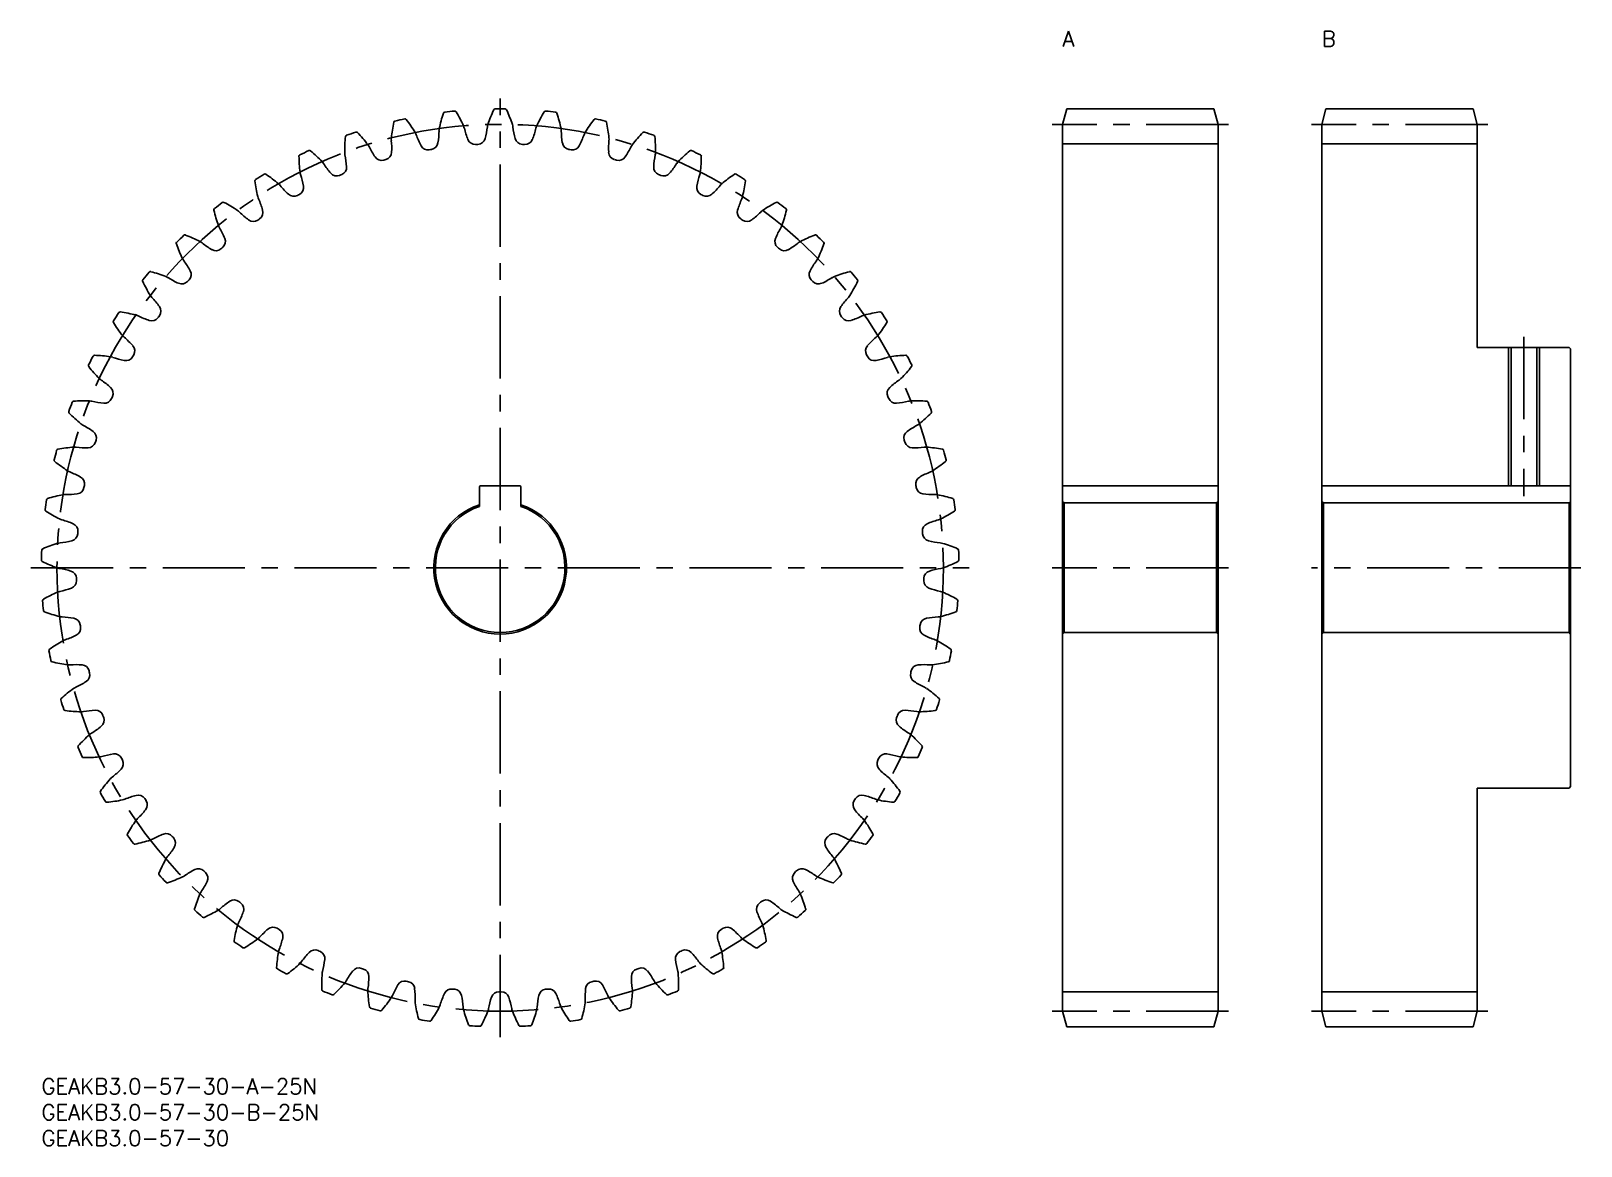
# Model space of a CAD drawing. Extents: x -2 to 297, y -13 to 202.
import ezdxf

# ---------------------------------------------------------------- set-up
doc = ezdxf.new("R2010")
doc.units = 0
doc.header["$LTSCALE"] = 0.5
doc.linetypes.add('CENTER', pattern=[50.8, 31.75, -6.35, 6.35, -6.35])
for name, color, linetype in [('MSM_CENTER', 1, 'CENTER'), ('MSM_CONTINUOUS', 7, 'CONTINUOUS'), ('MSM_NARROW', 5, 'CONTINUOUS'), ('MSM_PART_NUMBER', 7, 'CONTINUOUS')]:
    doc.layers.add(name, color=color, linetype=linetype)
doc.styles.get("Standard").update_dxf_attribs({"font": 'txt.shx', "height": 1, "bigfont": 'bigfont.shx'})

# ---------------------------------------------------------------- blocks, each defined once
blk = doc.blocks.new('*U3')
at = {"layer": 'MSM_PART_NUMBER'}
blk.add_text('GEAKB3.0-57-30-A-25N', height=3, dxfattribs=at).set_placement((0, -3))
blk = doc.blocks.new('*U4')
at = {"layer": 'MSM_PART_NUMBER'}
blk.add_text('GEAKB3.0-57-30-B-25N', height=3, dxfattribs=at).set_placement((0, -8))
blk = doc.blocks.new('*U5')
at = {"layer": 'MSM_PART_NUMBER'}
blk.add_text('GEAKB3.0-57-30', height=3, dxfattribs=at).set_placement((0, -13))
blk = doc.blocks.new('*U6')
at = {"layer": 'MSM_PART_NUMBER'}
blk.add_text('A', height=3, dxfattribs=at).set_placement((197, 199))
blk = doc.blocks.new('*U7')
at = {"layer": 'MSM_PART_NUMBER'}
blk.add_text('B', height=3, dxfattribs=at).set_placement((247, 199))

msp = doc.modelspace()

# ---------------------------------------------------------------- linework, layer by layer
at = {"layer": 'MSM_CENTER'}
for p, q in [((88.5, 8), (88.5, 189)), ((229, 184), (195, 184)), ((279, 184), (245, 184)), ((286, 143), (286, 112.3)), ((-2, 98.5), (179, 98.5)), ((229, 98.5), (195, 98.5)), ((297, 98.5), (245, 98.5)), ((229, 13), (195, 13)), ((279, 13), (245, 13))]:
    msp.add_line(p, q, dxfattribs=at)
msp.add_circle((88.5, 98.5), 85.5, dxfattribs=at)
at = {"layer": 'MSM_CONTINUOUS'}
for p, q in [((197.8, 187), (197, 184)), ((226.2, 187), (197.8, 187)), ((227, 184), (226.2, 187)), ((247.8, 187), (247, 184)), ((276.2, 187), (247.8, 187)), ((277, 184), (276.2, 187)), ((197, 13), (197, 184)), ((227, 184), (227, 13)), ((247, 13), (247, 184)), ((277, 141), (277, 184)), ((197, 180.25), (227, 180.25)), ((247, 180.25), (277, 180.25)), ((294.7, 141), (277, 141)), ((283.54, 141), (283.54, 114.3)), ((288.46, 141), (288.46, 114.3)), ((295, 140.7), (294.7, 141)), ((295, 140.7), (295, 56.3)), ((84.5, 114.1), (84.5, 110.34)), ((92.3, 114.3), (84.7, 114.3)), ((92.5, 110.34), (92.5, 114.1)), ((227, 114.3), (197, 114.3)), ((295, 114.3), (247, 114.3)), ((197.3, 111), (197, 111.3)), ((197.3, 111), (197.3, 86)), ((197.3, 111), (226.7, 111)), ((227, 111.3), (226.7, 111)), ((226.7, 111), (226.7, 86)), ((247.3, 111), (247, 111.3)), ((247.3, 111), (247.3, 86)), ((247.3, 111), (294.7, 111)), ((295, 111.3), (294.7, 111)), ((294.7, 111), (294.7, 86)), ((197.3, 86), (197, 85.7)), ((197.3, 86), (226.7, 86)), ((227, 85.7), (226.7, 86)), ((247.3, 86), (247, 85.7)), ((247.3, 86), (294.7, 86)), ((295, 85.7), (294.7, 86)), ((277, 56), (277, 13)), ((294.7, 56), (277, 56)), ((295, 56.3), (294.7, 56)), ((197, 16.75), (227, 16.75)), ((247, 16.75), (277, 16.75)), ((197.8, 10), (197, 13)), ((227, 13), (226.2, 10)), ((247.8, 10), (247, 13)), ((277, 13), (276.2, 10)), ((226.2, 10), (197.8, 10)), ((276.2, 10), (247.8, 10))]:
    msp.add_line(p, q, dxfattribs=at)
for centre, radius, start, end in [((104.62, 177.21), 28.5, 161.7291, 167.8947), ((77.84, 186.05), 0.3, 96.939, 161.7291), ((88.5, 98.5), 88.5, 95.6925, 96.939), ((79.75, 186.27), 0.3, 30.9025, 95.6925), ((55.55, 171.78), 28.5, 24.7368, 30.9025), ((113.18, 174.96), 28.5, 155.4133, 161.5789), ((87.54, 186.69), 0.3, 90.6233, 155.4133), ((88.5, 98.5), 88.5, 89.3767, 90.6233), ((89.46, 186.69), 0.3, 24.5867, 89.3768), ((63.82, 174.96), 28.5, 18.4211, 24.5867), ((121.45, 171.78), 28.5, 149.0975, 155.2632), ((97.25, 186.27), 0.3, 84.3075, 149.0975), ((88.5, 98.5), 88.5, 83.061, 84.3075), ((99.16, 186.05), 0.3, 18.2709, 83.061), ((72.38, 177.21), 28.5, 12.1053, 18.2709), ((88.5, 98.5), 88.5, 108.3241, 109.5706), ((60.77, 182.23), 0.3, 43.5341, 108.3241), ((40.33, 162.8), 28.5, 37.3684, 43.5341), ((95.87, 178.51), 28.5, 168.0448, 174.2105), ((68.28, 184.35), 0.3, 103.2548, 168.0449), ((88.5, 98.5), 88.5, 102.0083, 103.2548), ((70.15, 184.77), 0.3, 37.2183, 102.0083), ((47.69, 167.71), 28.5, 31.0526, 37.2183), ((69.98, 181.13), 2.48, 20.0828, 31.0527), ((59.17, 183.07), 17.54, 351.3438, 358.8646), ((79.18, 182.67), 2.48, 167.8947, 178.8646), ((79.18, 182.67), 2.48, 13.767, 24.7369), ((98.63, 187.43), 17.54, 193.767, 201.2877), ((68.65, 185.78), 17.54, 345.0281, 352.5488), ((88.5, 183.18), 2.48, 161.5789, 172.5488), ((88.5, 183.18), 2.48, 7.4512, 18.4211), ((108.35, 185.78), 17.54, 187.4512, 194.9719), ((78.37, 187.43), 17.54, 338.7123, 346.233), ((97.82, 182.67), 2.48, 155.2631, 166.233), ((97.82, 182.67), 2.48, 1.1354, 12.1053), ((117.83, 183.07), 17.54, 181.1354, 188.6562), ((107.02, 181.13), 2.48, 148.9473, 159.9172), ((129.31, 167.71), 28.5, 142.7817, 148.9474), ((106.85, 184.77), 0.3, 77.9917, 142.7817), ((88.5, 98.5), 88.5, 76.7452, 77.9917), ((108.72, 184.35), 0.3, 11.9552, 76.7452), ((81.13, 178.51), 28.5, 5.7895, 11.9552), ((136.67, 162.8), 28.5, 136.4659, 142.6316), ((116.23, 182.23), 0.3, 71.6759, 136.4659), ((88.5, 98.5), 88.5, 70.4294, 71.6759), ((87.02, 178.83), 28.5, 174.3606, 180.5263), ((58.96, 181.6), 0.3, 109.5706, 174.3607), ((61, 178.59), 2.48, 26.3986, 37.3685), ((78.94, 187.5), 17.54, 206.3985, 213.9193), ((69.98, 181.13), 2.48, 174.2105, 185.1803), ((50.04, 179.33), 17.54, 357.6596, 5.1804), ((88.79, 188.01), 17.54, 200.0828, 207.6035), ((74.57, 180.58), 1.5, 207.6035, 279.6305), ((75.02, 180.65), 1.5, 279.3169, 351.3439), ((83.69, 181.61), 1.5, 201.2877, 273.3147), ((88.5, 98.5), 81.75, 93.0011, 93.3147), ((84.14, 181.64), 1.5, 273.0011, 345.0281), ((92.86, 181.64), 1.5, 194.9719, 266.9989), ((88.5, 98.5), 81.75, 86.6853, 86.9989), ((93.31, 181.61), 1.5, 266.6853, 338.7123), ((101.98, 180.65), 1.5, 188.6562, 260.6831), ((102.43, 180.58), 1.5, 260.3695, 332.3965), ((88.21, 188.01), 17.54, 332.3965, 339.9172), ((126.96, 179.33), 17.54, 174.8196, 182.3404), ((107.02, 181.13), 2.48, 354.8197, 5.7895), ((98.06, 187.5), 17.54, 326.0807, 333.6015), ((116, 178.59), 2.48, 142.6315, 153.6014), ((118.04, 181.6), 0.3, 5.6394, 70.4294), ((89.98, 178.83), 28.5, 359.4737, 5.6394), ((49.99, 177.85), 0.3, 115.8864, 180.6764), ((78.19, 178.18), 28.5, 180.6764, 186.8421), ((88.5, 98.5), 88.5, 114.6399, 115.8864), ((51.73, 178.67), 0.3, 49.8499, 114.6399), ((33.55, 157.11), 28.5, 43.6842, 49.8499), ((52.36, 175.08), 2.48, 32.7144, 43.6843), ((69.21, 185.9), 17.54, 212.7143, 220.2351), ((61, 178.59), 2.48, 180.5263, 191.4961), ((41.38, 174.6), 17.54, 3.9754, 11.4962), ((65.63, 178.55), 1.5, 213.9193, 285.9462), ((88.5, 98.5), 81.75, 105.6327, 105.9463), ((66.07, 178.67), 1.5, 285.6326, 357.6596), ((88.5, 98.5), 81.75, 99.3169, 99.6305), ((88.5, 98.5), 81.75, 80.3695, 80.6831), ((110.93, 178.67), 1.5, 182.3404, 254.3673), ((88.5, 98.5), 81.75, 74.0537, 74.3673), ((111.37, 178.55), 1.5, 254.0537, 326.0807), ((135.62, 174.6), 17.54, 168.5038, 176.0246), ((116, 178.59), 2.48, 348.5039, 359.4738), ((107.79, 185.9), 17.54, 319.7649, 327.2857), ((124.64, 175.08), 2.48, 136.3157, 147.2856), ((143.45, 157.11), 28.5, 130.1501, 136.3158), ((125.27, 178.67), 0.3, 65.3601, 130.1501), ((88.5, 98.5), 88.5, 64.1136, 65.3601), ((98.81, 178.18), 28.5, 353.1579, 359.3236), ((127.01, 177.85), 0.3, 359.3236, 64.1136), ((88.5, 98.5), 88.5, 120.9557, 122.2022), ((43.13, 174.14), 0.3, 56.1657, 120.9557), ((27.43, 150.71), 28.5, 50, 56.1657), ((52.36, 175.08), 2.48, 186.842, 197.8119), ((33.3, 168.96), 17.54, 10.2912, 17.812), ((56.96, 175.54), 1.5, 220.2351, 292.2621), ((88.5, 98.5), 81.75, 111.9484, 112.2621), ((57.38, 175.72), 1.5, 291.9484, 3.9754), ((119.62, 175.72), 1.5, 176.0246, 248.0516), ((88.5, 98.5), 81.75, 67.7379, 68.0516), ((120.04, 175.54), 1.5, 247.7379, 319.7649), ((143.7, 168.96), 17.54, 162.188, 169.7088), ((124.64, 175.08), 2.48, 342.1881, 353.158), ((149.57, 150.71), 28.5, 123.8343, 130), ((133.87, 174.14), 0.3, 59.0443, 123.8343), ((88.5, 98.5), 88.5, 57.7978, 59.0443), ((41.5, 173.13), 0.3, 122.2022, 186.9922), ((69.49, 176.57), 28.5, 186.9922, 193.1579), ((44.15, 170.64), 2.48, 39.0302, 50.0001), ((59.71, 183.25), 17.54, 219.0301, 226.5509), ((48.68, 171.61), 1.5, 226.5509, 298.5779), ((88.5, 98.5), 81.75, 118.2642, 118.5779), ((49.08, 171.82), 1.5, 298.2642, 10.2912), ((127.92, 171.82), 1.5, 169.7088, 241.7358), ((88.5, 98.5), 81.75, 61.4221, 61.7358), ((128.32, 171.61), 1.5, 241.4221, 313.4491), ((117.29, 183.25), 17.54, 313.4491, 320.9699), ((132.85, 170.64), 2.48, 129.9999, 140.9698), ((107.51, 176.57), 28.5, 346.8421, 353.0078), ((135.5, 173.13), 0.3, 353.0078, 57.7978), ((33.57, 167.51), 0.3, 128.518, 193.308), ((88.5, 98.5), 88.5, 127.2715, 128.518), ((35.09, 168.69), 0.3, 62.4815, 127.2715), ((22.06, 143.68), 28.5, 56.3158, 62.4815), ((44.15, 170.64), 2.48, 193.1578, 204.1277), ((25.88, 162.46), 17.54, 16.607, 24.1278), ((41.25, 167.04), 1.5, 304.58, 16.607), ((135.75, 167.04), 1.5, 163.393, 235.42), ((151.12, 162.46), 17.54, 155.8722, 163.393), ((132.85, 170.64), 2.48, 335.8723, 346.8422), ((154.94, 143.68), 28.5, 117.5185, 123.6842), ((141.91, 168.69), 0.3, 52.7285, 117.5185), ((88.5, 98.5), 88.5, 51.482, 52.7285), ((143.43, 167.51), 0.3, 346.692, 51.482), ((61.02, 174), 28.5, 193.308, 199.4737), ((36.49, 165.33), 2.48, 199.4736, 210.4435), ((36.49, 165.33), 2.48, 45.346, 56.3159), ((50.56, 179.57), 17.54, 225.3459, 232.8667), ((40.88, 166.78), 1.5, 232.8667, 304.8936), ((88.5, 98.5), 81.75, 124.58, 124.8937), ((88.5, 98.5), 81.75, 55.1063, 55.42), ((136.12, 166.78), 1.5, 235.1063, 307.1333), ((126.44, 179.57), 17.54, 307.1333, 314.6541), ((140.51, 165.33), 2.48, 123.6841, 134.654), ((140.51, 165.33), 2.48, 329.5565, 340.5264), ((115.98, 174), 28.5, 340.5263, 346.692), ((88.5, 98.5), 88.5, 133.5873, 134.8338), ((27.69, 162.39), 0.3, 68.7973, 133.5873), ((17.49, 136.09), 28.5, 62.6316, 68.7973), ((19.23, 155.18), 17.54, 22.9228, 30.4436), ((34, 161.43), 1.5, 310.8958, 22.9228), ((143, 161.43), 1.5, 157.0772, 229.1042), ((157.77, 155.18), 17.54, 149.5564, 157.0772), ((159.51, 136.09), 28.5, 111.2027, 117.3684), ((149.31, 162.39), 0.3, 46.4127, 111.2028), ((88.5, 98.5), 88.5, 45.1662, 46.4127), ((26.31, 161.05), 0.3, 134.8338, 199.6238), ((52.88, 170.52), 28.5, 199.6238, 205.7895), ((29.45, 159.2), 2.48, 51.6618, 62.6316), ((41.87, 174.9), 17.54, 231.6617, 239.1825), ((33.65, 161.13), 1.5, 239.1825, 311.2094), ((88.5, 98.5), 81.75, 130.8958, 131.2095), ((88.5, 98.5), 81.75, 48.7906, 49.1042), ((143.35, 161.13), 1.5, 228.7905, 300.8175), ((135.13, 174.9), 17.54, 300.8175, 308.3383), ((147.55, 159.2), 2.48, 117.3684, 128.3382), ((124.12, 170.52), 28.5, 334.2105, 340.3762), ((150.69, 161.05), 0.3, 340.3762, 45.1662), ((88.5, 98.5), 88.5, 139.9031, 141.1496), ((21.03, 155.31), 0.3, 75.113, 139.9031), ((13.79, 128.05), 28.5, 68.9474, 75.113), ((29.45, 159.2), 2.48, 205.7894, 216.7593), ((13.41, 147.22), 17.54, 29.2386, 36.7593), ((27.41, 155.05), 1.5, 317.2116, 29.2386), ((149.59, 155.05), 1.5, 150.7614, 222.7884), ((163.59, 147.22), 17.54, 143.2407, 150.7614), ((147.55, 159.2), 2.48, 323.2407, 334.2106), ((163.21, 128.05), 28.5, 104.887, 111.0526), ((155.97, 155.31), 0.3, 40.0969, 104.887), ((88.5, 98.5), 88.5, 38.8504, 40.0969), ((19.81, 153.83), 0.3, 141.1496, 205.9396), ((45.17, 166.16), 28.5, 205.9396, 212.1053), ((23.13, 152.33), 2.48, 57.9775, 68.9474), ((33.75, 169.31), 17.54, 237.9775, 245.4983), ((27.1, 154.72), 1.5, 245.4983, 317.5252), ((88.5, 98.5), 81.75, 137.2116, 137.5252), ((88.5, 98.5), 81.75, 42.4748, 42.7884), ((149.9, 154.72), 1.5, 222.4748, 294.5017), ((143.25, 169.31), 17.54, 294.5017, 302.0225), ((153.87, 152.33), 2.48, 111.0526, 122.0225), ((131.83, 166.16), 28.5, 327.8947, 334.0604), ((157.19, 153.83), 0.3, 334.0604, 38.8504), ((23.13, 152.33), 2.48, 212.1052, 223.0751), ((8.51, 138.66), 17.54, 35.5544, 43.0751), ((168.49, 138.66), 17.54, 136.9249, 144.4456), ((153.87, 152.33), 2.48, 316.9249, 327.8948), ((88.5, 98.5), 88.5, 146.2188, 147.4654), ((15.19, 147.54), 0.3, 81.4288, 146.2189), ((10.99, 119.66), 28.5, 75.2632, 81.4288), ((17.61, 144.82), 2.48, 64.2933, 75.2632), ((26.29, 162.86), 17.54, 244.2933, 251.814), ((21.29, 147.62), 1.5, 251.814, 323.841), ((88.5, 98.5), 81.75, 143.5274, 143.841), ((21.56, 147.99), 1.5, 323.5274, 35.5544), ((155.44, 147.99), 1.5, 144.4456, 216.4726), ((88.5, 98.5), 81.75, 36.159, 36.4726), ((155.71, 147.62), 1.5, 216.159, 288.186), ((150.71, 162.86), 17.54, 288.186, 295.7067), ((159.39, 144.82), 2.48, 104.7368, 115.7067), ((166.01, 119.66), 28.5, 98.5712, 104.7368), ((161.81, 147.54), 0.3, 33.7812, 98.5712), ((88.5, 98.5), 88.5, 32.5346, 33.7812), ((14.14, 145.93), 0.3, 147.4654, 212.2554), ((37.99, 160.98), 28.5, 212.2554, 218.4211), ((139.01, 160.98), 28.5, 321.5789, 327.7446), ((162.86, 145.93), 0.3, 327.7446, 32.5347), ((17.61, 144.82), 2.48, 218.421, 229.3909), ((4.57, 129.62), 17.54, 41.8702, 49.3909), ((16.52, 140.32), 1.5, 329.8432, 41.8702), ((160.48, 140.32), 1.5, 138.1298, 210.1568), ((172.43, 129.62), 17.54, 130.6091, 138.1298), ((159.39, 144.82), 2.48, 310.6091, 321.579), ((9.37, 137.47), 0.3, 153.7812, 218.5712), ((88.5, 98.5), 88.5, 152.5346, 153.7812), ((10.24, 139.18), 0.3, 87.7446, 152.5347), ((9.13, 111), 28.5, 81.5789, 87.7446), ((12.94, 136.74), 2.48, 70.6091, 81.579), ((19.59, 155.62), 17.54, 250.6091, 258.1298), ((16.29, 139.93), 1.5, 258.1298, 330.1568), ((88.5, 98.5), 81.75, 149.8432, 150.1568), ((88.5, 98.5), 81.75, 29.8432, 30.1568), ((160.71, 139.93), 1.5, 209.8432, 281.8702), ((157.41, 155.62), 17.54, 281.8702, 289.3909), ((164.06, 136.74), 2.48, 98.421, 109.3909), ((167.87, 111), 28.5, 92.2554, 98.4211), ((166.76, 139.18), 0.3, 27.4654, 92.2554), ((88.5, 98.5), 88.5, 26.2188, 27.4654), ((167.63, 137.47), 0.3, 321.4288, 26.2189), ((31.42, 155.05), 28.5, 218.5712, 224.7368), ((12.94, 136.74), 2.48, 224.7368, 235.7067), ((1.66, 120.2), 17.54, 48.186, 55.7067), ((175.34, 120.2), 17.54, 124.2933, 131.814), ((164.06, 136.74), 2.48, 304.2933, 315.2632), ((145.58, 155.05), 28.5, 315.2632, 321.4288), ((12.35, 132.15), 1.5, 336.159, 48.186), ((164.65, 132.15), 1.5, 131.814, 203.841), ((5.57, 128.53), 0.3, 160.0969, 224.887), ((88.5, 98.5), 88.5, 158.8504, 160.0969), ((6.24, 130.32), 0.3, 94.0604, 158.8505), ((8.24, 102.19), 28.5, 87.8947, 94.0604), ((9.19, 128.19), 2.48, 76.9249, 87.8948), ((13.72, 147.7), 17.54, 256.9249, 264.4456), ((12.17, 131.73), 1.5, 264.4456, 336.4726), ((88.5, 98.5), 81.75, 156.159, 156.4726), ((88.5, 98.5), 81.75, 23.5274, 23.841), ((164.83, 131.73), 1.5, 203.5274, 275.5544), ((163.28, 147.7), 17.54, 275.5544, 283.0751), ((167.81, 128.19), 2.48, 92.1052, 103.0751), ((168.76, 102.19), 28.5, 85.9396, 92.1053), ((170.76, 130.32), 0.3, 21.1496, 85.9396), ((88.5, 98.5), 88.5, 19.9031, 21.1496), ((171.43, 128.53), 0.3, 315.113, 19.9031), ((25.55, 148.43), 28.5, 224.887, 231.0526), ((9.19, 128.19), 2.48, 231.0526, 242.0225), ((-0.2, 110.51), 17.54, 54.5017, 62.0225), ((177.2, 110.51), 17.54, 117.9775, 125.4983), ((167.81, 128.19), 2.48, 297.9775, 308.9474), ((151.45, 148.43), 28.5, 308.9474, 315.113), ((8.98, 123.13), 1.5, 270.7614, 342.7884), ((9.11, 123.57), 1.5, 342.4748, 54.5017), ((88.5, 98.5), 81.75, 162.4748, 162.7884), ((167.89, 123.57), 1.5, 125.4983, 197.5252), ((88.5, 98.5), 81.75, 17.2116, 17.5252), ((168.02, 123.13), 1.5, 197.2116, 269.2386), ((88.5, 98.5), 88.5, 165.1662, 166.4127), ((3.24, 121.08), 0.3, 100.3762, 165.1662), ((8.32, 93.34), 28.5, 94.2105, 100.3762), ((6.41, 119.29), 2.48, 83.2407, 94.2106), ((8.76, 139.17), 17.54, 263.2407, 270.7614), ((168.24, 139.17), 17.54, 269.2386, 276.7593), ((170.59, 119.29), 2.48, 85.7894, 96.7593), ((168.68, 93.34), 28.5, 79.6238, 85.7895), ((173.76, 121.08), 0.3, 14.8338, 79.6238), ((88.5, 98.5), 88.5, 13.5873, 14.8338), ((2.77, 119.22), 0.3, 166.4127, 231.2027), ((20.44, 141.2), 28.5, 231.2027, 237.3684), ((6.41, 119.29), 2.48, 237.3684, 248.3382), ((-0.98, 100.68), 17.54, 60.8175, 68.3383), ((177.98, 100.68), 17.54, 111.6617, 119.1825), ((170.59, 119.29), 2.48, 291.6618, 302.6316), ((156.56, 141.2), 28.5, 302.6316, 308.7973), ((174.23, 119.22), 0.3, 308.7973, 13.5873), ((6.75, 114.24), 1.5, 277.0772, 349.1042), ((6.84, 114.68), 1.5, 348.7905, 60.8175), ((88.5, 98.5), 81.75, 168.7906, 169.1042), ((84.7, 114.1), 0.2, 90, 180), ((92.3, 114.1), 0.2, 0, 90), ((170.16, 114.68), 1.5, 119.1825, 191.2094), ((88.5, 98.5), 81.75, 10.8958, 11.2094), ((170.25, 114.24), 1.5, 190.8958, 262.9228), ((88.5, 98.5), 88.5, 171.482, 172.7285), ((1.27, 111.56), 0.3, 106.692, 171.482), ((9.37, 84.55), 28.5, 100.5263, 106.692), ((4.62, 110.13), 2.48, 89.5565, 100.5264), ((4.77, 130.15), 17.54, 269.5564, 277.0772), ((88.5, 98.5), 12.8, 108.21, 71.79), ((172.23, 130.15), 17.54, 262.9228, 270.4436), ((172.38, 110.13), 2.48, 79.4736, 90.4435), ((167.63, 84.55), 28.5, 73.308, 79.4737), ((175.73, 111.56), 0.3, 8.518, 73.308), ((88.5, 98.5), 88.5, 7.2715, 8.518), ((1.01, 109.66), 0.3, 172.7285, 237.5185), ((16.15, 133.45), 28.5, 237.5185, 243.6842), ((4.62, 110.13), 2.48, 243.6841, 254.654), ((-0.68, 90.82), 17.54, 67.1333, 74.6541), ((88.5, 98.5), 12.5, 108.6629, 71.3371), ((177.68, 90.82), 17.54, 105.3459, 112.8667), ((172.38, 110.13), 2.48, 285.346, 296.3159), ((160.85, 133.45), 28.5, 296.3158, 302.4815), ((175.99, 109.66), 0.3, 302.4815, 7.2715), ((5.52, 105.15), 1.5, 283.393, 355.42), ((5.55, 105.6), 1.5, 355.1063, 67.1333), ((88.5, 98.5), 81.75, 175.1063, 175.42), ((171.45, 105.6), 1.5, 112.8667, 184.8937), ((88.5, 98.5), 81.75, 4.58, 4.8937), ((171.48, 105.15), 1.5, 184.58, 256.607), ((88.5, 98.5), 88.5, 177.7978, 179.0443), ((0.37, 101.89), 0.3, 113.0078, 177.7978), ((11.39, 75.93), 28.5, 106.8421, 113.0078), ((3.85, 100.83), 2.48, 95.8723, 106.8422), ((1.8, 120.75), 17.54, 275.8722, 283.393), ((175.2, 120.75), 17.54, 256.607, 264.1278), ((173.15, 100.83), 2.48, 73.1578, 84.1277), ((165.61, 75.93), 28.5, 66.9922, 73.1579), ((176.63, 101.89), 0.3, 2.2022, 66.9922), ((88.5, 98.5), 88.5, 0.9557, 2.2022), ((0.31, 99.97), 0.3, 179.0443, 243.8343), ((12.75, 125.28), 28.5, 243.8343, 250), ((164.25, 125.28), 28.5, 290, 296.1657), ((176.69, 99.97), 0.3, 296.1657, 0.9557), ((3.85, 100.83), 2.48, 249.9999, 260.9698), ((0.71, 81.06), 17.54, 73.4491, 80.9699), ((5.28, 96.43), 1.5, 1.4221, 73.4491), ((5.29, 95.98), 1.5, 289.7088, 1.7358), ((88.5, 98.5), 81.75, 181.4221, 181.7358), ((88.5, 98.5), 81.75, 358.2642, 358.5779), ((171.71, 95.98), 1.5, 178.2642, 250.2912), ((171.72, 96.43), 1.5, 106.5509, 178.5779), ((176.29, 81.06), 17.54, 99.0301, 106.5509), ((173.15, 100.83), 2.48, 279.0302, 290.0001), ((14.34, 67.59), 28.5, 113.1579, 119.3236), ((4.11, 91.51), 2.48, 102.1881, 113.158), ((-0.12, 111.08), 17.54, 282.188, 289.7088), ((177.12, 111.08), 17.54, 250.2912, 257.812), ((172.89, 91.51), 2.48, 66.842, 77.8119), ((162.66, 67.59), 28.5, 60.6764, 66.8421), ((0.53, 92.17), 0.3, 119.3236, 184.1136), ((88.5, 98.5), 88.5, 184.1136, 185.3601), ((0.69, 90.26), 0.3, 185.3601, 250.1501), ((10.26, 116.79), 28.5, 250.1501, 256.3158), ((166.74, 116.79), 28.5, 283.6842, 289.8499), ((176.31, 90.26), 0.3, 289.8499, 354.6399), ((88.5, 98.5), 88.5, 354.6399, 355.8864), ((176.47, 92.17), 0.3, 355.8864, 60.6764), ((4.11, 91.51), 2.48, 256.3157, 267.2856), ((3.16, 71.51), 17.54, 79.7649, 87.2857), ((6.01, 87.29), 1.5, 7.7379, 79.7649), ((6.07, 86.84), 1.5, 296.0246, 8.0516), ((88.5, 98.5), 81.75, 187.7379, 188.0516), ((170.93, 86.84), 1.5, 171.9484, 243.9754), ((88.5, 98.5), 81.75, 351.9484, 352.2621), ((170.99, 87.29), 1.5, 100.2351, 172.2621), ((173.84, 71.51), 17.54, 92.7143, 100.2351), ((172.89, 91.51), 2.48, 272.7144, 283.6843), ((18.19, 59.62), 28.5, 119.4737, 125.6394), ((5.39, 82.27), 2.48, 108.5039, 119.4737), ((-0.97, 101.25), 17.54, 288.5038, 296.0246), ((177.97, 101.25), 17.54, 243.9754, 251.4962), ((171.61, 82.27), 2.48, 60.5262, 71.4961), ((158.81, 59.62), 28.5, 54.3606, 60.5263), ((1.76, 82.53), 0.3, 125.6394, 190.4294), ((88.5, 98.5), 88.5, 190.4294, 191.6759), ((88.5, 98.5), 88.5, 348.3241, 349.5706), ((175.24, 82.53), 0.3, 349.5706, 54.3606), ((2.13, 80.65), 0.3, 191.6759, 256.4659), ((8.72, 108.07), 28.5, 256.4659, 262.6316), ((5.39, 82.27), 2.48, 262.6315, 273.6014), ((6.65, 62.28), 17.54, 86.0807, 93.6015), ((7.74, 78.28), 1.5, 14.0537, 86.0807), ((7.85, 77.84), 1.5, 302.3404, 14.3673), ((88.5, 98.5), 81.75, 194.0537, 194.3673), ((169.15, 77.84), 1.5, 165.6326, 237.6596), ((88.5, 98.5), 81.75, 345.6327, 345.9463), ((169.26, 78.28), 1.5, 93.9193, 165.9463), ((170.35, 62.28), 17.54, 86.3985, 93.9193), ((171.61, 82.27), 2.48, 266.3986, 277.3685), ((168.28, 108.07), 28.5, 277.3684, 283.5341), ((174.87, 80.65), 0.3, 283.5341, 348.3241), ((22.89, 52.12), 28.5, 125.7895, 131.9552), ((7.68, 73.22), 2.48, 114.8197, 125.7895), ((-0.73, 91.39), 17.54, 294.8196, 302.3404), ((177.73, 91.39), 17.54, 237.6596, 245.1804), ((169.32, 73.22), 2.48, 54.2105, 65.1803), ((154.11, 52.12), 28.5, 48.0448, 54.2105), ((4.04, 73.09), 0.3, 131.9552, 196.7452), ((88.5, 98.5), 88.5, 196.7452, 197.9917), ((88.5, 98.5), 88.5, 342.0083, 343.2548), ((172.96, 73.09), 0.3, 343.2548, 48.0449), ((4.61, 71.26), 0.3, 197.9917, 262.7817), ((8.16, 99.23), 28.5, 262.7817, 268.9474), ((7.68, 73.22), 2.48, 268.9473, 279.9172), ((11.13, 53.5), 17.54, 92.3965, 99.9172), ((10.46, 69.52), 1.5, 20.3695, 92.3965), ((10.62, 69.1), 1.5, 308.6561, 20.6831), ((88.5, 98.5), 81.75, 200.3695, 200.6831), ((166.38, 69.1), 1.5, 159.3169, 231.3439), ((88.5, 98.5), 81.75, 339.3169, 339.6305), ((166.54, 69.52), 1.5, 87.6035, 159.6305), ((165.87, 53.5), 17.54, 80.0828, 87.6035), ((169.32, 73.22), 2.48, 260.0828, 271.0527), ((168.84, 99.23), 28.5, 271.0526, 277.2183), ((172.39, 71.26), 0.3, 277.2183, 342.0083), ((28.39, 45.18), 28.5, 132.1053, 138.2709), ((10.95, 64.48), 2.48, 121.1354, 132.1053), ((0.6, 81.62), 17.54, 301.1354, 308.6562), ((176.4, 81.62), 17.54, 231.3438, 238.8646), ((166.05, 64.48), 2.48, 47.8947, 58.8646), ((148.61, 45.18), 28.5, 41.7291, 47.8947), ((7.35, 63.95), 0.3, 138.2709, 203.061), ((88.5, 98.5), 88.5, 203.061, 204.3075), ((88.5, 98.5), 88.5, 335.6925, 336.939), ((169.65, 63.95), 0.3, 336.939, 41.7291), ((8.12, 62.19), 0.3, 204.3075, 269.0975), ((8.56, 90.39), 28.5, 269.0975, 275.2632), ((10.95, 64.48), 2.48, 275.2631, 286.233), ((16.55, 45.26), 17.54, 98.7123, 106.233), ((14.12, 61.11), 1.5, 26.6853, 98.7123), ((14.32, 60.71), 1.5, 314.9719, 26.9989), ((88.5, 98.5), 81.75, 206.6853, 206.9989), ((162.68, 60.71), 1.5, 153.0011, 225.0281), ((88.5, 98.5), 81.75, 333.0011, 333.3147), ((162.88, 61.11), 1.5, 81.2877, 153.3147), ((160.45, 45.26), 17.54, 73.767, 81.2877), ((166.05, 64.48), 2.48, 253.767, 264.7369), ((168.44, 90.39), 28.5, 264.7368, 270.9025), ((168.88, 62.19), 0.3, 270.9025, 335.6926), ((34.62, 38.89), 28.5, 138.4211, 144.5867), ((15.16, 56.16), 2.48, 127.4512, 138.4211), ((2.99, 72.05), 17.54, 307.4512, 314.9719), ((174.01, 72.05), 17.54, 225.0281, 232.5488), ((161.84, 56.16), 2.48, 41.5789, 52.5488), ((142.38, 38.89), 28.5, 35.4133, 41.5789), ((11.64, 55.23), 0.3, 144.5867, 209.3768), ((88.5, 98.5), 88.5, 209.3767, 210.6233), ((15.16, 56.16), 2.48, 281.5789, 292.5488), ((22.84, 37.67), 17.54, 105.0281, 112.5488), ((18.68, 53.16), 1.5, 33.0011, 105.0281), ((88.5, 98.5), 81.75, 213.0011, 213.3147), ((88.5, 98.5), 81.75, 326.6853, 326.9989), ((158.32, 53.16), 1.5, 74.9719, 146.9989), ((154.16, 37.67), 17.54, 67.4512, 74.9719), ((161.84, 56.16), 2.48, 247.4512, 258.4211), ((88.5, 98.5), 88.5, 329.3767, 330.6233), ((165.36, 55.23), 0.3, 330.6233, 35.4133), ((12.6, 53.57), 0.3, 210.6233, 275.4133), ((9.94, 81.65), 28.5, 275.4133, 281.5789), ((6.42, 62.81), 17.54, 313.767, 321.2877), ((18.93, 52.78), 1.5, 321.2877, 33.3147), ((158.07, 52.78), 1.5, 146.6853, 218.7123), ((170.58, 62.81), 17.54, 218.7123, 226.233), ((167.06, 81.65), 28.5, 258.4211, 264.5867), ((164.4, 53.57), 0.3, 264.5867, 329.3768), ((41.51, 33.33), 28.5, 144.7368, 150.9025), ((20.27, 48.35), 2.48, 133.767, 144.7369), ((156.73, 48.35), 2.48, 35.2631, 46.233), ((135.49, 33.33), 28.5, 29.0975, 35.2632), ((16.87, 47.04), 0.3, 150.9025, 215.6926), ((88.5, 98.5), 88.5, 215.6925, 216.939), ((18, 45.49), 0.3, 216.939, 281.7291), ((12.27, 73.11), 28.5, 281.7291, 287.8947), ((20.27, 48.35), 2.48, 287.8947, 298.8646), ((29.93, 30.81), 17.54, 111.3438, 118.8646), ((24.09, 45.75), 1.5, 39.3169, 111.3439), ((88.5, 98.5), 81.75, 219.3169, 219.6305), ((24.38, 45.4), 1.5, 327.6035, 39.6305), ((152.62, 45.4), 1.5, 140.3695, 212.3965), ((88.5, 98.5), 81.75, 320.3695, 320.6831), ((152.91, 45.75), 1.5, 68.6561, 140.6831), ((147.07, 30.81), 17.54, 61.1354, 68.6562), ((156.73, 48.35), 2.48, 241.1354, 252.1053), ((164.73, 73.11), 28.5, 252.1053, 258.2709), ((159, 45.49), 0.3, 258.2709, 323.061), ((88.5, 98.5), 88.5, 323.061, 324.3075), ((160.13, 47.04), 0.3, 324.3075, 29.0975), ((48.96, 28.55), 28.5, 151.0526, 157.2183), ((26.2, 41.15), 2.48, 140.0828, 151.0527), ((10.84, 53.99), 17.54, 320.0828, 327.6035), ((166.16, 53.99), 17.54, 212.3965, 219.9172), ((150.8, 41.15), 2.48, 28.9473, 39.9172), ((128.04, 28.55), 28.5, 22.7817, 28.9474), ((22.96, 39.47), 0.3, 157.2183, 222.0083), ((88.5, 98.5), 88.5, 222.0083, 223.2548), ((15.53, 64.87), 28.5, 288.0448, 294.2105), ((26.2, 41.15), 2.48, 294.2105, 305.1803), ((37.73, 24.78), 17.54, 117.6596, 125.1804), ((30.29, 38.99), 1.5, 45.6326, 117.6596), ((88.5, 98.5), 81.75, 225.6327, 225.9463), ((30.61, 38.67), 1.5, 333.9193, 45.9463), ((146.39, 38.67), 1.5, 134.0537, 206.0807), ((88.5, 98.5), 81.75, 314.0537, 314.3673), ((146.71, 38.99), 1.5, 62.3404, 134.3673), ((139.27, 24.78), 17.54, 54.8196, 62.3404), ((150.8, 41.15), 2.48, 234.8197, 245.7895), ((161.47, 64.87), 28.5, 245.7895, 251.9552), ((88.5, 98.5), 88.5, 316.7452, 317.9917), ((154.04, 39.47), 0.3, 317.9917, 22.7817), ((24.26, 38.06), 0.3, 223.2548, 288.0448), ((32.88, 34.64), 2.48, 146.3986, 157.3685), ((16.21, 45.72), 17.54, 326.3985, 333.9193), ((160.79, 45.72), 17.54, 206.0807, 213.6015), ((144.12, 34.64), 2.48, 22.6315, 33.6014), ((152.74, 38.06), 0.3, 251.9552, 316.7452), ((56.9, 24.63), 28.5, 157.3684, 163.5341), ((46.15, 19.64), 17.54, 123.9754, 131.4962), ((37.19, 32.94), 1.5, 51.9484, 123.9754), ((88.5, 98.5), 81.75, 231.9484, 232.2621), ((37.55, 32.66), 1.5, 340.2351, 52.2621), ((139.45, 32.66), 1.5, 127.7379, 199.7649), ((88.5, 98.5), 81.75, 307.7379, 308.0516), ((139.81, 32.94), 1.5, 56.0246, 128.0516), ((130.85, 19.64), 17.54, 48.5038, 56.0246), ((120.1, 24.63), 28.5, 16.4659, 22.6316), ((29.85, 32.62), 0.3, 163.5341, 228.3241), ((88.5, 98.5), 88.5, 228.3241, 229.5706), ((31.3, 31.36), 0.3, 229.5706, 294.3606), ((19.67, 57.05), 28.5, 294.3606, 300.5263), ((32.88, 34.64), 2.48, 300.5263, 311.4961), ((40.25, 28.91), 2.48, 152.7144, 163.6843), ((22.45, 38.09), 17.54, 332.7143, 340.2351), ((154.55, 38.09), 17.54, 199.7649, 207.2857), ((136.75, 28.91), 2.48, 16.3157, 27.2856), ((144.12, 34.64), 2.48, 228.5039, 239.4738), ((157.33, 57.05), 28.5, 239.4737, 245.6394), ((145.7, 31.36), 0.3, 245.6394, 310.4294), ((88.5, 98.5), 88.5, 310.4294, 311.6759), ((147.15, 32.62), 0.3, 311.6759, 16.4659), ((65.22, 21.6), 28.5, 163.6842, 169.8499), ((24.65, 49.73), 28.5, 300.6764, 306.8421), ((40.25, 28.91), 2.48, 306.842, 317.8119), ((55.08, 15.46), 17.54, 130.2912, 137.812), ((44.71, 27.7), 1.5, 58.2642, 130.2912), ((88.5, 98.5), 81.75, 238.2642, 238.5779), ((45.1, 27.46), 1.5, 346.5509, 58.5779), ((29.5, 31.19), 17.54, 339.0301, 346.5509), ((131.9, 27.46), 1.5, 121.4221, 193.4491), ((147.5, 31.19), 17.54, 193.4491, 200.9699), ((88.5, 98.5), 81.75, 301.4221, 301.7358), ((132.29, 27.7), 1.5, 49.7088, 121.7358), ((121.92, 15.46), 17.54, 42.188, 49.7088), ((136.75, 28.91), 2.48, 222.1881, 233.158), ((152.35, 49.73), 28.5, 233.1579, 239.3236), ((111.78, 21.6), 28.5, 10.1501, 16.3158), ((37.46, 26.57), 0.3, 169.8499, 234.6399), ((88.5, 98.5), 88.5, 234.6399, 235.8864), ((39.03, 25.48), 0.3, 235.8864, 300.6764), ((73.82, 19.51), 28.5, 170, 176.1657), ((48.2, 24.02), 2.48, 159.0302, 170.0001), ((64.42, 12.29), 17.54, 136.607, 144.1278), ((52.76, 23.31), 1.5, 64.58, 136.607), ((88.5, 98.5), 81.75, 244.58, 244.8937), ((53.18, 23.12), 1.5, 352.8667, 64.8937), ((123.82, 23.12), 1.5, 115.1063, 187.1333), ((88.5, 98.5), 81.75, 295.1063, 295.42), ((124.24, 23.31), 1.5, 43.393, 115.42), ((112.58, 12.29), 17.54, 35.8722, 43.393), ((128.8, 24.02), 2.48, 9.9999, 20.9698), ((103.18, 19.51), 28.5, 3.8343, 10), ((137.97, 25.48), 0.3, 239.3236, 304.1136), ((88.5, 98.5), 88.5, 304.1136, 305.3601), ((139.54, 26.57), 0.3, 305.3601, 10.1501), ((45.68, 21.39), 0.3, 176.1657, 240.9557), ((88.5, 98.5), 88.5, 240.9557, 242.2022), ((30.4, 43), 28.5, 306.9922, 313.1579), ((48.2, 24.02), 2.48, 313.1578, 324.1277), ((37.26, 25.11), 17.54, 345.3459, 352.8667), ((61.25, 19.83), 1.5, 70.8958, 142.9228), ((88.5, 98.5), 81.75, 250.8958, 251.2094), ((61.68, 19.69), 1.5, 359.1825, 71.2094), ((115.32, 19.69), 1.5, 108.7905, 180.8175), ((88.5, 98.5), 81.75, 288.7906, 289.1042), ((115.75, 19.83), 1.5, 37.0772, 109.1042), ((139.74, 25.11), 17.54, 187.1333, 194.6541), ((128.8, 24.02), 2.48, 215.8723, 226.8422), ((146.6, 43), 28.5, 226.8421, 233.0078), ((88.5, 98.5), 88.5, 297.7978, 299.0443), ((131.32, 21.39), 0.3, 299.0443, 3.8343), ((47.37, 20.48), 0.3, 242.2022, 306.9922), ((82.6, 18.37), 28.5, 176.3158, 182.4815), ((56.63, 20.04), 2.48, 165.346, 176.3159), ((36.86, 36.95), 28.5, 313.308, 319.4737), ((56.63, 20.04), 2.48, 319.4736, 330.4435), ((74.05, 10.17), 17.54, 142.9228, 150.4436), ((45.65, 19.92), 17.54, 351.6617, 359.1825), ((83.85, 9.11), 17.54, 149.2386, 156.7593), ((70.07, 17.32), 1.5, 77.2116, 149.2386), ((88.5, 98.5), 81.75, 257.2116, 257.5252), ((70.52, 17.22), 1.5, 5.4983, 77.5252), ((106.48, 17.22), 1.5, 102.4748, 174.5017), ((88.5, 98.5), 81.75, 282.4748, 282.7884), ((106.93, 17.32), 1.5, 30.7614, 102.7884), ((93.15, 9.11), 17.54, 23.2407, 30.7614), ((131.35, 19.92), 17.54, 180.8175, 188.3383), ((102.95, 10.17), 17.54, 29.5564, 37.0772), ((120.37, 20.04), 2.48, 209.5565, 220.5264), ((140.14, 36.95), 28.5, 220.5263, 226.692), ((120.37, 20.04), 2.48, 3.6842, 14.654), ((94.4, 18.37), 28.5, 357.5185, 3.6842), ((129.63, 20.48), 0.3, 233.0078, 297.7978), ((54.42, 17.15), 0.3, 182.4815, 247.2715), ((88.5, 98.5), 88.5, 247.2715, 248.518), ((56.2, 16.43), 0.3, 248.518, 313.308), ((65.46, 17.01), 2.48, 171.6618, 182.6316), ((91.45, 18.21), 28.5, 182.6316, 188.7973), ((43.94, 31.64), 28.5, 319.6238, 325.7895), ((65.46, 17.01), 2.48, 325.7894, 336.7593), ((54.55, 15.68), 17.54, 357.9775, 5.4983), ((74.56, 14.97), 2.48, 177.9775, 188.9474), ((93.72, 9.14), 17.54, 155.5544, 163.0751), ((79.12, 15.78), 1.5, 83.5274, 155.5544), ((88.5, 98.5), 81.75, 263.5274, 263.841), ((79.57, 15.73), 1.5, 11.814, 83.841), ((63.87, 12.45), 17.54, 4.2933, 11.814), ((103.51, 10.26), 17.54, 161.8702, 169.3909), ((88.27, 15.25), 1.5, 89.8432, 161.8702), ((88.5, 98.5), 81.75, 269.8432, 270.1568), ((88.73, 15.25), 1.5, 18.1298, 90.1568), ((73.49, 10.26), 17.54, 10.6091, 18.1298), ((113.13, 12.45), 17.54, 168.186, 175.7067), ((97.43, 15.73), 1.5, 96.159, 168.186), ((88.5, 98.5), 81.75, 276.159, 276.4726), ((97.88, 15.78), 1.5, 24.4456, 96.4726), ((83.28, 9.14), 17.54, 16.9249, 24.4456), ((102.44, 14.97), 2.48, 351.0526, 2.0225), ((122.45, 15.68), 17.54, 174.5017, 182.0225), ((111.54, 17.01), 2.48, 203.2407, 214.2106), ((133.06, 31.64), 28.5, 214.2105, 220.3762), ((85.55, 18.21), 28.5, 351.2027, 357.3684), ((111.54, 17.01), 2.48, 357.3684, 8.3382), ((120.8, 16.43), 0.3, 226.692, 291.482), ((88.5, 98.5), 88.5, 291.482, 292.7285), ((122.58, 17.15), 0.3, 292.7285, 357.5185), ((63.58, 13.89), 0.3, 188.7973, 253.5873), ((88.5, 98.5), 88.5, 253.5873, 254.8338), ((65.43, 13.37), 0.3, 254.8338, 319.6238), ((100.26, 19.02), 28.5, 188.9474, 195.113), ((51.57, 27.14), 28.5, 325.9396, 332.1053), ((74.56, 14.97), 2.48, 332.1052, 343.0751), ((83.84, 13.95), 2.48, 184.2933, 195.2632), ((108.93, 20.79), 28.5, 195.2632, 201.4288), ((59.64, 23.51), 28.5, 332.2554, 338.4211), ((83.84, 13.95), 2.48, 338.421, 349.3909), ((93.16, 13.95), 2.48, 190.6091, 201.579), ((117.36, 23.51), 28.5, 201.5789, 207.7446), ((68.07, 20.79), 28.5, 338.5712, 344.7368), ((93.16, 13.95), 2.48, 344.7368, 355.7067), ((102.44, 14.97), 2.48, 196.9249, 207.8948), ((125.43, 27.14), 28.5, 207.8947, 214.0604), ((76.74, 19.02), 28.5, 344.887, 351.0526), ((111.57, 13.37), 0.3, 220.3762, 285.1663), ((88.5, 98.5), 88.5, 285.1662, 286.4127), ((113.42, 13.89), 0.3, 286.4127, 351.2027), ((73.04, 11.67), 0.3, 195.113, 259.9031), ((88.5, 98.5), 88.5, 259.9031, 261.1496), ((74.93, 11.35), 0.3, 261.1496, 325.9396), ((82.68, 10.49), 0.3, 201.4288, 266.2189), ((88.5, 98.5), 88.5, 266.2188, 267.4654), ((84.6, 10.39), 0.3, 267.4654, 332.2554), ((92.4, 10.39), 0.3, 207.7446, 272.5347), ((88.5, 98.5), 88.5, 272.5346, 273.7812), ((94.32, 10.49), 0.3, 273.7812, 338.5712), ((102.07, 11.35), 0.3, 214.0604, 278.8505), ((88.5, 98.5), 88.5, 278.8504, 280.0969), ((103.96, 11.67), 0.3, 280.0969, 344.887)]:
    msp.add_arc(centre, radius, start, end, dxfattribs=at)
at = {"layer": 'MSM_NARROW'}
for p, q in [((283, 141), (283, 114.3)), ((289, 141), (289, 114.3))]:
    msp.add_line(p, q, dxfattribs=at)

# ---------------------------------------------------------------- block references
at = {"layer": 'MSM_CONTINUOUS'}
for name in ['*U6', '*U7', '*U3', '*U4', '*U5']:
    msp.add_blockref(name, (0, 0), dxfattribs=at)

doc.saveas('drawing.dxf')
